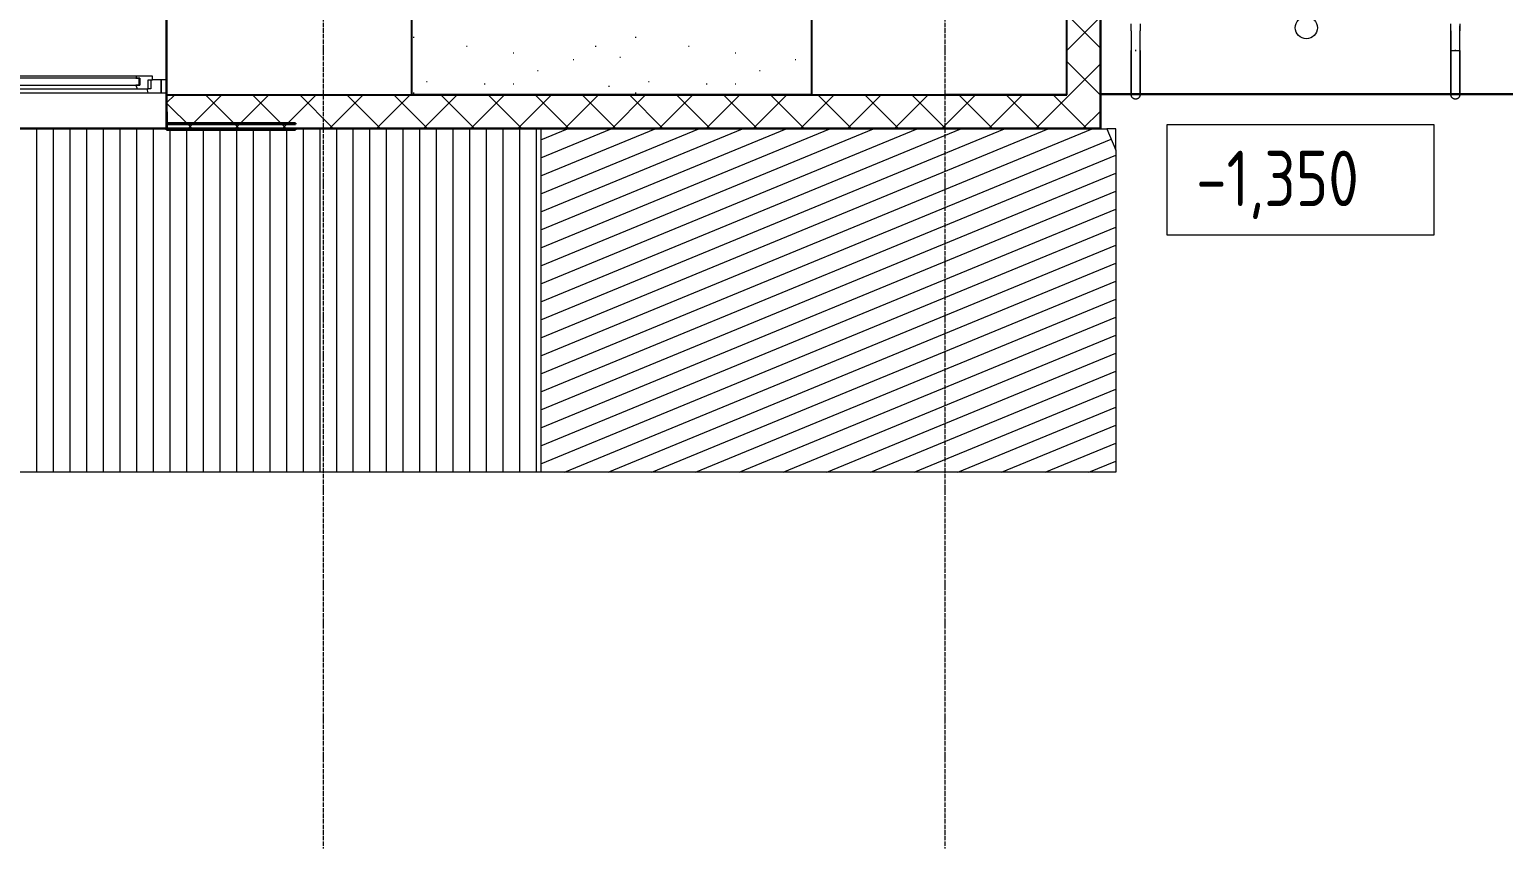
# Model space of a CAD drawing. Header units: millimetres. Extents: x -695119 to 412940, y -249585 to 622758.
# Drawn here: x 35872 to 42511, y -35317 to -31626 of the extents above; entities that cross this region are included whole.
import ezdxf

# ---------------------------------------------------------------- set-up
doc = ezdxf.new("R2010")
doc.units = ezdxf.units.MM
doc.linetypes.add('ADSK_Линия сетки', pattern=[25, 20, -2.5, 0, -2.5])
doc.linetypes.add('ADSK_Штриховая_ш3 п1_5', pattern=[4.5, 3, -1.5])
for name, color, linetype, lineweight in [('Каркас_Импост', 8, 'Continuous', 9), ('Крыши', 7, 'Continuous', 9), ('Линии', 7, 'Continuous', 9), ('Ограждение', 8, 'Continuous', 9), ('Окна', 252, 'Continuous', 9), ('Оси', 252, 'Continuous', 9), ('Остекление', 8, 'Continuous', 9), ('Стены разрез', 7, 'Continuous', 30), ('Стены штриховка', 7, 'Continuous', 9), ('Текстовые примечания', 7, 'Continuous', 9), ('Типовые аннотации', 8, 'Continuous', 18), ('Штриховка поверхностей', 7, 'Continuous', 9)]:
    doc.layers.add(name, color=color, linetype=linetype, lineweight=lineweight)
doc.layers.add('Стены', color=194, linetype='Continuous')
doc.styles.add('GOST 2.304 type A_1', font='', dxfattribs={"height": 350})
doc.styles.get('GOST 2.304 type A_1').set_extended_font_data('GOST 2.304 type A')

# ---------------------------------------------------------------- blocks, each defined once
blk = doc.blocks.new('1 этаж')
at = {"layer": 'Каркас_Импост', "color": 251, "true_color": 0x636466}
for p, q in [((-9275.4, -113070.4), (-8594.2, -113070.4)), ((-8596.4, -113012.4), (-9273.2, -113012.4)), ((-8579.8, -113012.4), (-8581.8, -113012.4)), ((-10176.4, -113087.4), (-8545.2, -113087.4))]:
    blk.add_line(p, q, dxfattribs=at)
at = {"layer": 'Каркас_Импост', "color": 251, "lineweight": 18, "true_color": 0x636466}
for p, q in [((-8596.4, -113012.4), (-8598.8, -113021.4)), ((-8598.8, -113021.4), (-8580.8, -113021.4)), ((-8580.8, -113053.4), (-8598.8, -113053.4)), ((-8598.8, -113053.4), (-8594.2, -113070.4)), ((-8581.8, -113012.4), (-8596.4, -113012.4)), ((-8594.2, -113070.4), (-8543.8, -113070.4)), ((-8580.8, -113013.4), (-8581.8, -113012.4)), ((-8579.8, -113012.4), (-8580.8, -113013.4)), ((-8580.8, -113021.4), (-8580.8, -113053.4)), ((-8523.8, -113012.4), (-8579.8, -113012.4)), ((-8549.8, -113070.4), (-8545.2, -113087.4)), ((-8543.8, -113070.4), (-8543.8, -113029.4)), ((-8543.8, -113029.4), (-8523.8, -113029.4)), ((-8531.8, -113070.4), (-8543.8, -113070.4)), ((-8531.8, -113029.4), (-8531.8, -113070.4)), ((-8523.8, -113029.4), (-8523.8, -113012.4)), ((-8485.8, -113029.4), (-8523.8, -113029.4)), ((-8485.8, -113087.4), (-8485.8, -113029.4)), ((-8545.2, -113087.4), (-8485.8, -113087.4))]:
    blk.add_line(p, q, dxfattribs=at)
at = {"layer": 'Крыши', "color": 251, "true_color": 0x636466}
for p, q in [((-13025.8, -113250.4), (-8460.8, -113250.4)), ((-7880.8, -113250.4), (-4225.6, -113250.4)), ((-6775.8, -113250.4), (-6775.8, -114797.4)), ((-4185.8, -113347.1), (-4185.8, -114797.4)), ((-4185.8, -114797.4), (-13025.8, -114797.4))]:
    blk.add_line(p, q, dxfattribs=at)
at = {"layer": 'Крыши', "color": 251, "lineweight": 18, "true_color": 0x636466}
for p, q in [((-4185.8, -113250.4), (-4225.6, -113250.4)), ((-4225.6, -113250.4), (-4185.8, -113347.1)), ((-4185.8, -113347.1), (-4185.8, -113250.4))]:
    blk.add_line(p, q, dxfattribs=at)
at = {"layer": 'Линии', "color": 251, "linetype": 'ADSK_Штриховая_ш3 п1_5', "lineweight": 30, "true_color": 0x636466}
blk.add_line((-4253.8, -113094.6), (-2123.8, -113094.6), dxfattribs=at)
at = {"layer": 'Линии', "color": 251, "true_color": 0x636466}
for p, q in [((-3953.3, -113230.2), (-2753.3, -113230.2)), ((-3953.3, -113730.2), (-3953.3, -113230.2)), ((-2753.3, -113230.2), (-2753.3, -113730.2)), ((-2753.3, -113730.2), (-3953.3, -113730.2))]:
    blk.add_line(p, q, dxfattribs=at)
at = {"layer": 'Ограждение', "color": 251, "true_color": 0x636466}
for p, q in [((-4115.8, -112808.4), (-4115.8, -112896.6)), ((-4075.8, -112896.6), (-4075.8, -112808.4)), ((-2675.8, -112808.4), (-2675.8, -112786.1)), ((-2675.8, -112808.4), (-2675.8, -112786.1)), ((-2675.8, -112896.6), (-2675.8, -112808.4)), ((-2675.8, -112808.4), (-2675.8, -112896.6)), ((-2675.8, -112896.6), (-2675.8, -112808.4)), ((-2635.8, -112808.4), (-2635.8, -112786.1)), ((-2635.8, -112808.4), (-2635.8, -112786.1)), ((-2635.8, -112896.6), (-2635.8, -112808.4)), ((-2635.8, -112896.6), (-2635.8, -112808.4)), ((-2635.8, -112896.6), (-2635.8, -112808.4)), ((-4098.1, -112896.6), (-4093.5, -112896.6)), ((-4095.8, -112896.6), (-4098.1, -112896.6)), ((-4093.5, -112896.6), (-4095.8, -112896.6)), ((-2675.8, -112896.6), (-2635.8, -112896.6)), ((-2675.8, -112896.6), (-2635.8, -112896.6)), ((-2658.1, -112896.6), (-2653.5, -112896.6)), ((-2655.8, -112896.6), (-2658.1, -112896.6)), ((-2653.5, -112896.6), (-2655.8, -112896.6))]:
    blk.add_line(p, q, dxfattribs=at)
at = {"layer": 'Ограждение', "color": 251, "true_color": 0x636466, "flags": 128}
for points in [[(-4115.8, -112808.4), (-4115.8, -112805.6), (-4115.8, -112802.8), (-4115.8, -112800), (-4115.8, -112797.3), (-4115.8, -112794.5), (-4115.8, -112791.8), (-4115.8, -112789.1), (-4115.8, -112786.4), (-4115.8, -112783.8), (-4115.8, -112781.2), (-4115.8, -112778.6), (-4115.8, -112777.1)], [(-4075.8, -112777.1), (-4075.8, -112779.6), (-4075.8, -112782.2), (-4075.8, -112784.8), (-4075.8, -112787.5), (-4075.8, -112790.2), (-4075.8, -112792.9), (-4075.8, -112795.6), (-4075.8, -112798.4), (-4075.8, -112801.2), (-4075.8, -112804), (-4075.8, -112806.8), (-4075.8, -112808.4)], [(-2675.8, -112808.4), (-2675.8, -112805.6), (-2675.8, -112802.8), (-2675.8, -112800), (-2675.8, -112797.3), (-2675.8, -112794.5), (-2675.8, -112791.8), (-2675.8, -112789.1), (-2675.8, -112786.4), (-2675.8, -112783.8), (-2675.8, -112781.2), (-2675.8, -112778.6), (-2675.8, -112777.1)], [(-2635.8, -112777.1), (-2635.8, -112779.6), (-2635.8, -112782.2), (-2635.8, -112784.8), (-2635.8, -112787.5), (-2635.8, -112790.2), (-2635.8, -112792.9), (-2635.8, -112795.6), (-2635.8, -112798.4), (-2635.8, -112801.2), (-2635.8, -112804), (-2635.8, -112806.8), (-2635.8, -112808.4)], [(-4115.8, -112896.6), (-4115.8, -112904.6), (-4115.8, -112912.6), (-4115.8, -112920.6), (-4115.8, -112928.5), (-4115.8, -112936.3), (-4115.8, -112944.1), (-4115.8, -112951.9), (-4115.8, -112959.5), (-4115.8, -112967.1), (-4115.8, -112974.5), (-4115.8, -112981.8), (-4115.8, -112989), (-4115.8, -112996), (-4115.8, -113002.8), (-4115.8, -113009.5), (-4115.8, -113016), (-4115.8, -113022.4), (-4115.8, -113028.5), (-4115.8, -113034.4), (-4115.8, -113040.1), (-4115.8, -113045.5), (-4115.8, -113050.8), (-4115.8, -113055.7), (-4115.8, -113060.4), (-4115.8, -113064.9), (-4115.8, -113069.1), (-4115.8, -113073), (-4115.8, -113076.6), (-4115.8, -113080), (-4115.8, -113083), (-4115.8, -113085.8), (-4115.8, -113088.2), (-4115.8, -113090.4), (-4115.8, -113092.2), (-4115.8, -113093.7), (-4115.8, -113094.9), (-4115.8, -113095.8), (-4115.8, -113096.4), (-4115.8, -113096.6), (-4115.8, -113096.6)], [(-4115.8, -113096.6), (-4115.8, -113096.4), (-4115.8, -113096), (-4115.8, -113095.2), (-4115.8, -113094.1), (-4115.8, -113092.6), (-4115.8, -113090.9), (-4115.8, -113088.8), (-4115.8, -113086.5), (-4115.8, -113083.8), (-4115.8, -113080.8), (-4115.8, -113077.6), (-4115.8, -113074), (-4115.8, -113070.2), (-4115.8, -113066.1), (-4115.8, -113061.7), (-4115.8, -113057), (-4115.8, -113052.1), (-4115.8, -113047), (-4115.8, -113041.6), (-4115.8, -113035.9), (-4115.8, -113030.1), (-4115.8, -113024), (-4115.8, -113017.8), (-4115.8, -113011.3), (-4115.8, -113004.7), (-4115.8, -112997.9), (-4115.8, -112990.9), (-4115.8, -112983.7), (-4115.8, -112976.5), (-4115.8, -112969.1), (-4115.8, -112961.6), (-4115.8, -112954), (-4115.8, -112946.2), (-4115.8, -112938.5), (-4115.8, -112930.6), (-4115.8, -112922.7), (-4115.8, -112914.7), (-4115.8, -112906.8), (-4115.8, -112898.8), (-4115.8, -112896.6)], [(-4075.8, -112896.6), (-4075.8, -112904.6), (-4075.8, -112912.6), (-4075.8, -112920.6), (-4075.8, -112928.5), (-4075.8, -112936.3), (-4075.8, -112944.1), (-4075.8, -112951.9), (-4075.8, -112959.5), (-4075.8, -112967.1), (-4075.8, -112974.5), (-4075.8, -112981.8), (-4075.8, -112989), (-4075.8, -112996), (-4075.8, -113002.8), (-4075.8, -113009.5), (-4075.8, -113016), (-4075.8, -113022.4), (-4075.8, -113028.5), (-4075.8, -113034.4), (-4075.8, -113040.1), (-4075.8, -113045.5), (-4075.8, -113050.8), (-4075.8, -113055.7), (-4075.8, -113060.4), (-4075.8, -113064.9), (-4075.8, -113069.1), (-4075.8, -113073), (-4075.8, -113076.6), (-4075.8, -113080), (-4075.8, -113083), (-4075.8, -113085.8), (-4075.8, -113088.2), (-4075.8, -113090.4), (-4075.8, -113092.2), (-4075.8, -113093.7), (-4075.8, -113094.9), (-4075.8, -113095.8), (-4075.8, -113096.4), (-4075.8, -113096.6), (-4075.8, -113096.6)], [(-4075.8, -113096.6), (-4075.8, -113096.4), (-4075.8, -113096), (-4075.8, -113095.2), (-4075.8, -113094.1), (-4075.8, -113092.6), (-4075.8, -113090.9), (-4075.8, -113088.8), (-4075.8, -113086.5), (-4075.8, -113083.8), (-4075.8, -113080.8), (-4075.8, -113077.6), (-4075.8, -113074), (-4075.8, -113070.2), (-4075.8, -113066.1), (-4075.8, -113061.7), (-4075.8, -113057), (-4075.8, -113052.1), (-4075.8, -113047), (-4075.8, -113041.6), (-4075.8, -113035.9), (-4075.8, -113030.1), (-4075.8, -113024), (-4075.8, -113017.8), (-4075.8, -113011.3), (-4075.8, -113004.7), (-4075.8, -112997.9), (-4075.8, -112990.9), (-4075.8, -112983.7), (-4075.8, -112976.5), (-4075.8, -112969.1), (-4075.8, -112961.6), (-4075.8, -112954), (-4075.8, -112946.2), (-4075.8, -112938.5), (-4075.8, -112930.6), (-4075.8, -112922.7), (-4075.8, -112914.7), (-4075.8, -112906.8), (-4075.8, -112898.8), (-4075.8, -112896.6)], [(-2675.8, -112896.6), (-2675.8, -112904.6), (-2675.8, -112912.6), (-2675.8, -112920.6), (-2675.8, -112928.5), (-2675.8, -112936.3), (-2675.8, -112944.1), (-2675.8, -112951.9), (-2675.8, -112959.5), (-2675.8, -112967.1), (-2675.8, -112974.5), (-2675.8, -112981.8), (-2675.8, -112989), (-2675.8, -112996), (-2675.8, -113002.8), (-2675.8, -113009.5), (-2675.8, -113016), (-2675.8, -113022.4), (-2675.8, -113028.5), (-2675.8, -113034.4), (-2675.8, -113040.1), (-2675.8, -113045.5), (-2675.8, -113050.8), (-2675.8, -113055.7), (-2675.8, -113060.4), (-2675.8, -113064.9), (-2675.8, -113069.1), (-2675.8, -113073), (-2675.8, -113076.6), (-2675.8, -113080), (-2675.8, -113083), (-2675.8, -113085.8), (-2675.8, -113088.2), (-2675.8, -113090.4), (-2675.8, -113092.2), (-2675.8, -113093.7), (-2675.8, -113094.9), (-2675.8, -113095.8), (-2675.8, -113096.4), (-2675.8, -113096.6), (-2675.8, -113096.6)], [(-2675.8, -113096.6), (-2675.8, -113096.4), (-2675.8, -113096), (-2675.8, -113095.2), (-2675.8, -113094.1), (-2675.8, -113092.6), (-2675.8, -113090.9), (-2675.8, -113088.8), (-2675.8, -113086.5), (-2675.8, -113083.8), (-2675.8, -113080.8), (-2675.8, -113077.6), (-2675.8, -113074), (-2675.8, -113070.2), (-2675.8, -113066.1), (-2675.8, -113061.7), (-2675.8, -113057), (-2675.8, -113052.1), (-2675.8, -113047), (-2675.8, -113041.6), (-2675.8, -113035.9), (-2675.8, -113030.1), (-2675.8, -113024), (-2675.8, -113017.8), (-2675.8, -113011.3), (-2675.8, -113004.7), (-2675.8, -112997.9), (-2675.8, -112990.9), (-2675.8, -112983.7), (-2675.8, -112976.5), (-2675.8, -112969.1), (-2675.8, -112961.6), (-2675.8, -112954), (-2675.8, -112946.2), (-2675.8, -112938.5), (-2675.8, -112930.6), (-2675.8, -112922.7), (-2675.8, -112914.7), (-2675.8, -112906.8), (-2675.8, -112898.8), (-2675.8, -112896.6)], [(-2635.8, -112896.6), (-2635.8, -112904.6), (-2635.8, -112912.6), (-2635.8, -112920.6), (-2635.8, -112928.5), (-2635.8, -112936.3), (-2635.8, -112944.1), (-2635.8, -112951.9), (-2635.8, -112959.5), (-2635.8, -112967.1), (-2635.8, -112974.5), (-2635.8, -112981.8), (-2635.8, -112989), (-2635.8, -112996), (-2635.8, -113002.8), (-2635.8, -113009.5), (-2635.8, -113016), (-2635.8, -113022.4), (-2635.8, -113028.5), (-2635.8, -113034.4), (-2635.8, -113040.1), (-2635.8, -113045.5), (-2635.8, -113050.8), (-2635.8, -113055.7), (-2635.8, -113060.4), (-2635.8, -113064.9), (-2635.8, -113069.1), (-2635.8, -113073), (-2635.8, -113076.6), (-2635.8, -113080), (-2635.8, -113083), (-2635.8, -113085.8), (-2635.8, -113088.2), (-2635.8, -113090.4), (-2635.8, -113092.2), (-2635.8, -113093.7), (-2635.8, -113094.9), (-2635.8, -113095.8), (-2635.8, -113096.4), (-2635.8, -113096.6), (-2635.8, -113096.6)], [(-2635.8, -113096.6), (-2635.8, -113096.4), (-2635.8, -113096), (-2635.8, -113095.2), (-2635.8, -113094.1), (-2635.8, -113092.6), (-2635.8, -113090.9), (-2635.8, -113088.8), (-2635.8, -113086.5), (-2635.8, -113083.8), (-2635.8, -113080.8), (-2635.8, -113077.6), (-2635.8, -113074), (-2635.8, -113070.2), (-2635.8, -113066.1), (-2635.8, -113061.7), (-2635.8, -113057), (-2635.8, -113052.1), (-2635.8, -113047), (-2635.8, -113041.6), (-2635.8, -113035.9), (-2635.8, -113030.1), (-2635.8, -113024), (-2635.8, -113017.8), (-2635.8, -113011.3), (-2635.8, -113004.7), (-2635.8, -112997.9), (-2635.8, -112990.9), (-2635.8, -112983.7), (-2635.8, -112976.5), (-2635.8, -112969.1), (-2635.8, -112961.6), (-2635.8, -112954), (-2635.8, -112946.2), (-2635.8, -112938.5), (-2635.8, -112930.6), (-2635.8, -112922.7), (-2635.8, -112914.7), (-2635.8, -112906.8), (-2635.8, -112898.8), (-2635.8, -112896.6)], [(-4095.8, -113116.6), (-4096.6, -113116.6), (-4097.4, -113116.5), (-4098.2, -113116.5), (-4099, -113116.4), (-4099.8, -113116.2), (-4100.6, -113116), (-4101.3, -113115.8), (-4102.1, -113115.6), (-4102.8, -113115.3), (-4103.6, -113115), (-4104.3, -113114.7), (-4105, -113114.3), (-4105.7, -113114), (-4106.4, -113113.6), (-4107.1, -113113.1), (-4107.7, -113112.7), (-4108.4, -113112.2), (-4109, -113111.6), (-4109.6, -113111.1), (-4110.1, -113110.5), (-4110.7, -113110), (-4111.2, -113109.4), (-4111.7, -113108.7), (-4112.2, -113108.1), (-4112.6, -113107.4), (-4113, -113106.7), (-4113.4, -113106), (-4113.8, -113105.3), (-4114.1, -113104.6), (-4114.4, -113103.9), (-4114.7, -113103.1), (-4115, -113102.3), (-4115.2, -113101.6), (-4115.4, -113100.8), (-4115.5, -113100), (-4115.6, -113099.2), (-4115.7, -113098.4), (-4115.8, -113097.6), (-4115.8, -113096.8), (-4115.8, -113096.6)], [(-4075.8, -113096.6), (-4075.8, -113097.4), (-4075.9, -113098.2), (-4075.9, -113099), (-4076.1, -113099.8), (-4076.2, -113100.6), (-4076.4, -113101.4), (-4076.6, -113102.1), (-4076.8, -113102.9), (-4077.1, -113103.7), (-4077.4, -113104.4), (-4077.7, -113105.1), (-4078.1, -113105.8), (-4078.4, -113106.5), (-4078.9, -113107.2), (-4079.3, -113107.9), (-4079.8, -113108.6), (-4080.3, -113109.2), (-4080.8, -113109.8), (-4081.3, -113110.4), (-4081.9, -113111), (-4082.5, -113111.5), (-4083.1, -113112), (-4083.7, -113112.5), (-4084.3, -113113), (-4085, -113113.4), (-4085.7, -113113.9), (-4086.4, -113114.2), (-4087.1, -113114.6), (-4087.8, -113114.9), (-4088.6, -113115.2), (-4089.3, -113115.5), (-4090.1, -113115.8), (-4090.8, -113116), (-4091.6, -113116.2), (-4092.4, -113116.3), (-4093.2, -113116.4), (-4094, -113116.5), (-4094.8, -113116.6), (-4095.6, -113116.6), (-4095.8, -113116.6)], [(-2655.8, -113116.6), (-2656.6, -113116.6), (-2657.4, -113116.5), (-2658.2, -113116.5), (-2659, -113116.4), (-2659.8, -113116.2), (-2660.6, -113116), (-2661.3, -113115.8), (-2662.1, -113115.6), (-2662.8, -113115.3), (-2663.6, -113115), (-2664.3, -113114.7), (-2665, -113114.3), (-2665.7, -113114), (-2666.4, -113113.6), (-2667.1, -113113.1), (-2667.7, -113112.7), (-2668.4, -113112.2), (-2669, -113111.6), (-2669.6, -113111.1), (-2670.1, -113110.5), (-2670.7, -113110), (-2671.2, -113109.4), (-2671.7, -113108.7), (-2672.2, -113108.1), (-2672.6, -113107.4), (-2673, -113106.7), (-2673.4, -113106), (-2673.8, -113105.3), (-2674.1, -113104.6), (-2674.4, -113103.9), (-2674.7, -113103.1), (-2675, -113102.3), (-2675.2, -113101.6), (-2675.4, -113100.8), (-2675.5, -113100), (-2675.6, -113099.2), (-2675.7, -113098.4), (-2675.8, -113097.6), (-2675.8, -113096.8), (-2675.8, -113096.6)], [(-2635.8, -113096.6), (-2635.8, -113097.4), (-2635.9, -113098.2), (-2635.9, -113099), (-2636.1, -113099.8), (-2636.2, -113100.6), (-2636.4, -113101.4), (-2636.6, -113102.1), (-2636.8, -113102.9), (-2637.1, -113103.7), (-2637.4, -113104.4), (-2637.7, -113105.1), (-2638.1, -113105.8), (-2638.4, -113106.5), (-2638.9, -113107.2), (-2639.3, -113107.9), (-2639.8, -113108.6), (-2640.3, -113109.2), (-2640.8, -113109.8), (-2641.3, -113110.4), (-2641.9, -113111), (-2642.5, -113111.5), (-2643.1, -113112), (-2643.7, -113112.5), (-2644.3, -113113), (-2645, -113113.4), (-2645.7, -113113.9), (-2646.4, -113114.2), (-2647.1, -113114.6), (-2647.8, -113114.9), (-2648.6, -113115.2), (-2649.3, -113115.5), (-2650.1, -113115.8), (-2650.8, -113116), (-2651.6, -113116.2), (-2652.4, -113116.3), (-2653.2, -113116.4), (-2654, -113116.5), (-2654.8, -113116.6), (-2655.6, -113116.6), (-2655.8, -113116.6)]]:
    blk.add_lwpolyline(points, dxfattribs=at)
at = {"layer": 'Окна', "color": 251, "true_color": 0x636466}
for p, q in [((-8460.8, -113029.4), (-8485.8, -113029.4)), ((-8485.8, -113029.4), (-8485.8, -113087.4)), ((-8485.8, -113087.4), (-8460.8, -113087.4))]:
    blk.add_line(p, q, dxfattribs=at)
at = {"layer": 'Оси', "color": 251, "linetype": 'ADSK_Линия сетки', "true_color": 0x636466}
for p, q in [((-7755.8, -96281.4), (-7755.8, -116493.8)), ((-4955.8, -96281.4), (-4955.8, -116493.8))]:
    blk.add_line(p, q, dxfattribs=at)
at = {"layer": 'Остекление', "color": 251, "true_color": 0x636466}
for p, q in [((-8583.8, -113021.4), (-9285.8, -113021.4)), ((-9285.8, -113053.4), (-8583.8, -113053.4)), ((-8583.8, -113053.4), (-8583.8, -113021.4)), ((-8583.8, -113021.4), (-8583.8, -113053.4)), ((-8580.8, -113021.4), (-8583.8, -113021.4)), ((-8583.8, -113053.4), (-8580.8, -113053.4)), ((-8580.8, -113053.4), (-8580.8, -113021.4))]:
    blk.add_line(p, q, dxfattribs=at)
at = {"layer": 'Стены', "color": 251, "true_color": 0x636466}
for p, q in [((-4405.8, -113097.4), (-4405.8, -109962.4)), ((-7355.8, -113097.4), (-7355.8, -112547.4)), ((-5555.8, -112547.4), (-5555.8, -113097.4)), ((-8460.8, -113097.4), (-7355.8, -113097.4)), ((-5555.8, -113097.4), (-4955.8, -113097.4)), ((-8460.8, -113249.4), (-10260.8, -113249.4))]:
    blk.add_line(p, q, dxfattribs=at)
at = {"layer": 'Стены разрез', "color": 251, "true_color": 0x636466}
for p, q in [((-4253.8, -113249.4), (-4253.8, -109962.4)), ((-8460.8, -112532.4), (-8460.8, -113254.4)), ((-5555.8, -113097.4), (-7355.8, -113097.4)), ((-4955.8, -113097.4), (-4405.8, -113097.4)), ((-7880.8, -113224.9), (-8460.8, -113224.9)), ((-8460.8, -113229.9), (-7880.8, -113229.9)), ((-4253.8, -113249.4), (-8460.8, -113249.4)), ((-8460.8, -113254.4), (-7880.8, -113254.4)), ((-7880.8, -113229.9), (-7880.8, -113224.9)), ((-7880.8, -113254.4), (-7880.8, -113249.4))]:
    blk.add_line(p, q, dxfattribs=at)
at = {"layer": 'Стены разрез', "color": 251, "linetype": 'Continuous', "lineweight": 9, "true_color": 0x636466}
for p, q in [((-4255.8, -112884.6), (-4405.8, -112734.6)), ((-4405.8, -112897.3), (-4255.8, -112747.3)), ((-7349.8, -112837.6), (-7346.5, -112837.6)), ((-6349.8, -112837.6), (-6346.5, -112837.6)), ((-4255.8, -112862.8), (-4253.8, -112862.8)), ((-7109.8, -112877.6), (-7106.5, -112877.6)), ((-6899.8, -112907.6), (-6896.5, -112907.6)), ((-6629.8, -112937.6), (-6626.5, -112937.6)), ((-6529.8, -112877.6), (-6526.5, -112877.6)), ((-6419.8, -112927.6), (-6416.5, -112927.6)), ((-6109.8, -112877.6), (-6106.5, -112877.6)), ((-5899.8, -112907.6), (-5896.5, -112907.6)), ((-5629.8, -112937.6), (-5626.5, -112937.6)), ((-6789.8, -112987.6), (-6786.5, -112987.6)), ((-5789.8, -112987.6), (-5786.5, -112987.6)), ((-4255.8, -113096.7), (-4405.8, -112946.7)), ((-4405.8, -113109.4), (-4255.8, -112959.4)), ((-7289.8, -113037.6), (-7286.5, -113037.6)), ((-7029.8, -113047.6), (-7026.5, -113047.6)), ((-6899.8, -113047.6), (-6896.5, -113047.6)), ((-6469.8, -113057.6), (-6466.5, -113057.6)), ((-6289.8, -113037.6), (-6286.5, -113037.6)), ((-6029.8, -113047.6), (-6026.5, -113047.6)), ((-5899.8, -113047.6), (-5896.5, -113047.6)), ((-8460.8, -113133.9), (-8424.3, -113097.4)), ((-8347.8, -113247.4), (-8460.8, -113134.4)), ((-8362.1, -113247.4), (-8212.1, -113097.4)), ((-8135.7, -113247.4), (-8285.7, -113097.4)), ((-8150, -113247.4), (-8000, -113097.4)), ((-7923.5, -113247.4), (-8073.5, -113097.4)), ((-7937.9, -113247.4), (-7787.9, -113097.4)), ((-7711.4, -113247.4), (-7861.4, -113097.4)), ((-7725.7, -113247.4), (-7575.7, -113097.4)), ((-7499.3, -113247.4), (-7649.3, -113097.4)), ((-7513.6, -113247.4), (-7363.6, -113097.4)), ((-7287.1, -113247.4), (-7437.1, -113097.4)), ((-7349.8, -113087.6), (-7346.5, -113087.6)), ((-7301.5, -113247.4), (-7151.5, -113097.4)), ((-7075, -113247.4), (-7225, -113097.4)), ((-7089.3, -113247.4), (-6939.3, -113097.4)), ((-6862.9, -113247.4), (-7012.9, -113097.4)), ((-6877.2, -113247.4), (-6727.2, -113097.4)), ((-6650.7, -113247.4), (-6800.7, -113097.4)), ((-6665.1, -113247.4), (-6515.1, -113097.4)), ((-6438.6, -113247.4), (-6588.6, -113097.4)), ((-6453, -113247.4), (-6303, -113097.4)), ((-6226.5, -113247.4), (-6376.5, -113097.4)), ((-6349.8, -113087.6), (-6346.5, -113087.6)), ((-6240.8, -113247.4), (-6090.8, -113097.4)), ((-6014.3, -113247.4), (-6164.3, -113097.4)), ((-6028.7, -113247.4), (-5878.7, -113097.4)), ((-5802.2, -113247.4), (-5952.2, -113097.4)), ((-5816.6, -113247.4), (-5666.6, -113097.4)), ((-5590.1, -113247.4), (-5740.1, -113097.4)), ((-5604.4, -113247.4), (-5454.4, -113097.4)), ((-5378, -113247.4), (-5528, -113097.4)), ((-5392.3, -113247.4), (-5242.3, -113097.4)), ((-5165.8, -113247.4), (-5315.8, -113097.4)), ((-5180.2, -113247.4), (-5030.2, -113097.4)), ((-4953.7, -113247.4), (-5103.7, -113097.4)), ((-4968, -113247.4), (-4818, -113097.4)), ((-4741.6, -113247.4), (-4891.6, -113097.4)), ((-4755.9, -113247.4), (-4605.9, -113097.4)), ((-4529.4, -113247.4), (-4679.4, -113097.4)), ((-4543.8, -113247.4), (-4405.8, -113109.4)), ((-4405.8, -113158.9), (-4467.3, -113097.4)), ((-4317.3, -113247.4), (-4405.8, -113158.9)), ((-4331.6, -113247.4), (-4255.8, -113171.5)), ((-7455.3, -113247.4), (-7456.5, -113249.4)), ((-7354.2, -113249.4), (-7355.4, -113247.4)), ((-6634.1, -113247.4), (-6635.2, -113249.4)), ((-5946.4, -113249.4), (-5947.6, -113247.4)), ((-4639.7, -113247.4), (-4640.8, -113249.4))]:
    blk.add_line(p, q, dxfattribs=at)
at = {"layer": 'Стены штриховка', "color": 251, "true_color": 0x636466}
for p, q in [((-4255.8, -113249.4), (-4255.8, -109964.4)), ((-8458.8, -113173.4), (-8460.8, -113173.4)), ((-8458.8, -113173.4), (-8458.8, -113247.4)), ((-8458.8, -113247.4), (-4253.8, -113247.4))]:
    blk.add_line(p, q, dxfattribs=at)
at = {"layer": 'Типовые аннотации', "color": 251, "lineweight": 20, "true_color": 0x636466}
blk.add_circle((-3326.8, -112794.6), 50, dxfattribs=at)
at = {"layer": 'Штриховка поверхностей', "color": 251, "linetype": 'Continuous', "true_color": 0x636466}
for p, q in [((-9044.8, -114797.4), (-9044.8, -113250.4)), ((-8969.8, -114797.4), (-8969.8, -113250.4)), ((-8894.8, -114797.4), (-8894.8, -113250.4)), ((-8819.8, -114797.4), (-8819.8, -113250.4)), ((-8744.8, -114797.4), (-8744.8, -113250.4)), ((-8669.8, -114797.4), (-8669.8, -113250.4)), ((-8594.8, -114797.4), (-8594.8, -113250.4)), ((-8519.8, -114797.4), (-8519.8, -113250.4)), ((-8444.8, -114797.4), (-8444.8, -113254.4)), ((-8369.8, -114797.4), (-8369.8, -113254.4)), ((-8294.8, -114797.4), (-8294.8, -113254.4)), ((-8219.8, -114797.4), (-8219.8, -113254.4)), ((-8144.8, -114797.4), (-8144.8, -113254.4)), ((-8069.8, -114797.4), (-8069.8, -113254.4)), ((-7994.8, -114797.4), (-7994.8, -113254.4)), ((-7919.8, -114797.4), (-7919.8, -113254.4)), ((-7844.8, -114797.4), (-7844.8, -113250.4)), ((-7769.8, -114797.4), (-7769.8, -113250.4)), ((-7694.8, -114797.4), (-7694.8, -113250.4)), ((-7619.8, -114797.4), (-7619.8, -113250.4)), ((-7544.8, -114797.4), (-7544.8, -113250.4)), ((-7469.8, -114797.4), (-7469.8, -113250.4)), ((-7394.8, -114797.4), (-7394.8, -113250.4)), ((-7319.8, -114797.4), (-7319.8, -113250.4)), ((-7244.8, -114797.4), (-7244.8, -113250.4)), ((-7169.8, -114797.4), (-7169.8, -113250.4)), ((-7094.8, -114797.4), (-7094.8, -113250.4)), ((-7019.8, -114797.4), (-7019.8, -113250.4)), ((-6944.8, -114797.4), (-6944.8, -113250.4)), ((-6869.8, -114797.4), (-6869.8, -113250.4)), ((-6794.8, -114797.4), (-6794.8, -113250.4)), ((-6775.8, -113300.3), (-6654.5, -113250.4)), ((-6775.8, -113381.5), (-6457.7, -113250.4)), ((-6775.8, -113462.6), (-6260.8, -113250.4)), ((-6775.8, -113543.7), (-6064, -113250.4)), ((-6775.8, -113624.8), (-5867.2, -113250.4)), ((-6775.8, -113705.9), (-5670.3, -113250.4)), ((-6775.8, -113787.1), (-5473.5, -113250.4)), ((-6775.8, -113868.2), (-5276.6, -113250.4)), ((-6775.8, -113949.3), (-5079.8, -113250.4)), ((-6775.8, -114030.4), (-4883, -113250.4)), ((-6775.8, -114111.5), (-4686.1, -113250.4)), ((-6775.8, -114192.7), (-4489.3, -113250.4)), ((-6775.8, -114273.8), (-4292.4, -113250.4)), ((-6775.8, -114354.9), (-4206.8, -113296.2)), ((-6775.8, -114436), (-4185.8, -113368.7)), ((-6775.8, -114517.1), (-4185.8, -113449.8)), ((-6775.8, -114598.3), (-4185.8, -113530.9)), ((-6775.8, -114679.4), (-4185.8, -113612)), ((-6775.8, -114760.5), (-4185.8, -113693.1)), ((-6668.4, -114797.4), (-4185.8, -113774.3)), ((-6471.6, -114797.4), (-4185.8, -113855.4)), ((-6274.8, -114797.4), (-4185.8, -113936.5)), ((-6077.9, -114797.4), (-4185.8, -114017.6)), ((-5881.1, -114797.4), (-4185.8, -114098.7)), ((-5684.2, -114797.4), (-4185.8, -114179.8)), ((-5487.4, -114797.4), (-4185.8, -114261)), ((-5290.6, -114797.4), (-4185.8, -114342.1)), ((-5093.7, -114797.4), (-4185.8, -114423.2)), ((-4896.9, -114797.4), (-4185.8, -114504.3)), ((-4700, -114797.4), (-4185.8, -114585.4)), ((-4503.2, -114797.4), (-4185.8, -114666.6)), ((-4306.4, -114797.4), (-4185.8, -114747.7))]:
    blk.add_line(p, q, dxfattribs=at)
at = {"layer": 'Текстовые примечания', "color": 251, "true_color": 0x636466, "style": 'GOST 2.304 type A_1'}
blk.add_text('-1,350', height=250, dxfattribs=at).set_placement((-3823.4, -113598.8))

msp = doc.modelspace()

# ---------------------------------------------------------------- block references
msp.add_blockref('1 этаж', (44950.089, 81176.937))

doc.saveas('drawing.dxf')
